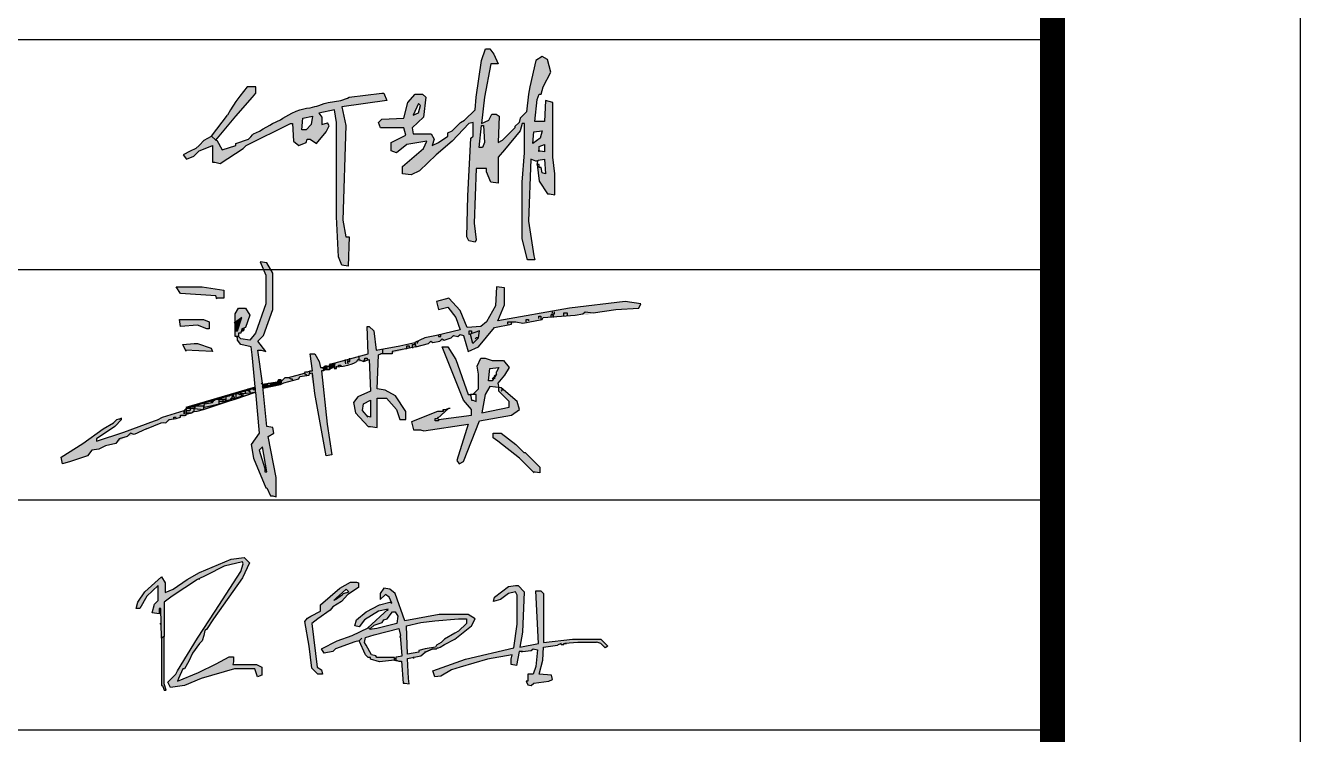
# Model space of a CAD drawing. Header units: millimetres. Extents: x 684779 to 686470, y 2544898 to 2545979.
# Drawn here: x 685770.2 to 685821.6, y 2545570.8 to 2545599.4 of the extents above; entities that cross this region are included whole.
import ezdxf

# ---------------------------------------------------------------- set-up
doc = ezdxf.new("R2010")
doc.units = ezdxf.units.MM
for name, color, linetype in [('14', 14, 'Continuous'), ('PUB_TITLE', 4, 'Continuous'), ('RAS2DXF', 7, 'Continuous')]:
    doc.layers.add(name, color=color, linetype=linetype)

# ---------------------------------------------------------------- blocks, each defined once
blk = doc.blocks.new('43GGG')
at = {"linetype": 'Continuous'}
for points in [[(-112300, 250039.5), (-112271, 250058.5), (-112261, 250063.5), (-112241, 250073.5), (-112220, 250078.5), (-112219, 250076.5), (-112222, 250067.5), (-112251, 250022.5), (-112271, 249991.5), (-112294, 249954.5), (-112296, 249950.5), (-112305, 249941.5), (-112302, 249935.5), (-112286, 249937.5), (-112267, 249945.5), (-112229, 249956.5), (-112206, 249956.5), (-112203, 249947.5), (-112198, 249949.5), (-112198, 249958.5), (-112204, 249961.5), (-112231, 249961.5), (-112230, 249964.5), (-112230, 249970.5), (-112235, 249970.5), (-112250, 249962.5), (-112270, 249952.5), (-112294, 249942.5), (-112293, 249945.5), (-112288, 249956.5), (-112286, 249956.5), (-112281, 249965.5), (-112277, 249974.5), (-112269, 249985.5), (-112266, 249988.5), (-112264, 249994.5), (-112263, 250000.5), (-112261, 250001.5), (-112253, 250013.5), (-112220, 250060.5), (-112212, 250077.5), (-112218, 250083.5), (-112233, 250081.5), (-112269, 250066.5), (-112283, 250058.5), (-112299, 250047.5), (-112308, 250043.5), (-112308, 250054.5), (-112312, 250061.5), (-112331, 250044.5), (-112339, 250032.5), (-112341, 250025.5), (-112337, 250025.5), (-112329, 250039.5), (-112316, 250051.5), (-112316, 250034.5), (-112320, 250030.5), (-112323, 250020.5), (-112315, 250019.5), (-112315, 250025.5), (-112313, 250025.5), (-112312, 249991.5), (-112309, 249993.5), (-112309, 250032.5)], [(-111966, 249967.5), (-112003, 249954.5), (-112001, 249947.5), (-111994, 249948.5), (-111982, 249955.5), (-111972, 249958.5), (-111941, 249967.5), (-111913, 249972.5), (-111914, 249967.5), (-111914, 249961.5), (-111908, 249960.5), (-111905, 249976.5), (-111901, 249976.5), (-111891, 249977.5), (-111889, 249979.5), (-111884, 249978.5), (-111886, 249959.5), (-111889, 249950.5), (-111895, 249950.5), (-111895, 249942.5), (-111897, 249942.5), (-111895, 249938.5), (-111891, 249937.5), (-111888, 249940.5), (-111871, 249942.5), (-111867, 249944.5), (-111868, 249949.5), (-111882, 249950.5), (-111878, 249966.5), (-111877, 249981.5), (-111861, 249983.5), (-111857, 249985.5), (-111857, 249984.5), (-111854, 249984.5), (-111854, 249985.5), (-111853, 249985.5), (-111838, 249986.5), (-111817, 249986.5), (-111816.3, 249987.2), (-111812, 249985.5), (-111807, 249980.5), (-111804, 249982.5), (-111812, 249990.5), (-111844, 249990.5), (-111877, 249986.5), (-111877, 250042.5), (-111880, 250045.5), (-111886, 250045.5), (-111883, 249985.5), (-111904, 249981.5), (-111901, 249998.5), (-111899, 250044.5), (-111906, 250051.5), (-111909, 250051.5), (-111917, 250050.5), (-111933, 250038.5), (-111934, 250033.5), (-111926, 250035.5), (-111917, 250042.5), (-111909, 250044.5), (-111907, 250040.5), (-111907, 250007.5), (-111911, 249980.5)], [(-112309, 249993.5), (-112312, 249991.5), (-112312, 249962.5), (-112312, 249937.5), (-112311, 249937.5), (-112309, 249932.5), (-112307, 249932.5), (-112309, 249939.5)]]:
    blk.add_hatch(color=4, dxfattribs=at).paths.add_polyline_path(points)
h = blk.add_hatch(color=4, dxfattribs=at)
h.paths.add_polyline_path([(-112134, 250013.5), (-112120, 250023.5), (-112117, 250027.5), (-112107, 250033.5), (-112100, 250041.5), (-112088, 250049.5), (-112088, 250054.5), (-112090, 250055.5), (-112097, 250055.5), (-112109, 250048.5), (-112131, 250029.5), (-112131, 250022.5), (-112142, 250016.5), (-112146, 250014.5), (-112149, 250010.5), (-112144, 249982.5), (-112141, 249957.5), (-112134, 249950.5), (-112129, 249950.5), (-112130, 249955.5), (-112135, 249958.5), (-112141, 250008.5)])
h.paths.add_polyline_path([(-112116, 250034.5), (-112113, 250037.5), (-112106, 250043.5), (-112102, 250047.5), (-112099, 250044.5), (-112105, 250042.5), (-112106, 250041.5), (-112114, 250035.5)], flags=16)
h = blk.add_hatch(color=4, dxfattribs=at)
h.paths.add_polyline_path([(-112092, 249987.5), (-112087, 249988.5), (-112080, 249972.5), (-112077, 249969.5), (-112074, 249969.5), (-112074, 249967.5), (-112064, 249964.5), (-112047, 249966.5), (-112047, 249969.5), (-112067, 249969.5), (-112068, 249971.5), (-112073, 249972.5), (-112079, 249983.5), (-112081, 249986.5), (-112080, 249992.5), (-112070, 249995.5), (-112042, 250002.5), (-112040, 249994.5), (-112038, 249971.5), (-112045, 249970.5), (-112045, 249966.5), (-112042, 249965.5), (-112039, 249965.5), (-112037, 249940.5), (-112035, 249940.5), (-112030, 249939.5), (-112031, 249945.5), (-112032, 249968.5), (-112017, 249971.5), (-112012, 249975.5), (-112003, 249979.5), (-111999, 249979.5), (-111998, 249980.5), (-111996.6, 249980.7), (-111995, 249981.5), (-111990, 249984.5), (-111978, 249990.5), (-111959, 250005.5), (-111955, 250013.5), (-111963, 250018.5), (-111996, 250018.5), (-112035, 250011.5), (-112046, 250042.5), (-112052, 250047.5), (-112059, 250048.5), (-112063, 250042.5), (-112063, 250035.5), (-112057, 250041.5), (-112053, 250038.5), (-112050, 250031.5), (-112052, 250032.5), (-112064, 250029.5), (-112079, 250021.5), (-112090, 250012.5), (-112092, 250005.5), (-112087, 250004.5), (-112081, 250012.5), (-112065, 250022.5), (-112054, 250024.5), (-112077.1, 250003.5), (-112073.7, 250003), (-112070, 250006.5), (-112061, 250009.5), (-112059, 250012.5), (-112055, 250013.5), (-112049, 250021.5), (-112046, 250021.5), (-112043, 250016.5), (-112044, 250008.5), (-112067, 250002.5), (-112075, 250001.5), (-112073.7, 250003), (-112077, 250003.5), (-112095, 249994.5), (-112112, 249988.5), (-112130, 249979.5), (-112127, 249974.5), (-112117, 249976.5), (-112114, 249979.5)])
h.paths.add_polyline_path([(-112033, 250005.5), (-112017, 250009.5), (-112001, 250011.5), (-111974, 250013.5), (-111965, 250013.5), (-111965, 250008.5), (-111974, 249999.5), (-111978, 249997.5), (-111990, 249990.5), (-111993.6, 249986.8), (-111999, 249983.5), (-112000, 249981.5), (-112012, 249979.5), (-112019, 249977.5), (-112019, 249975.5), (-112032, 249973.5)], flags=16)
for p, q in [((-112114, 250035.5), (-112106, 250041.5)), ((-112106, 250043.5), (-112113, 250037.5))]:
    blk.add_line(p, q, dxfattribs=at)
at = {"layer": 'RAS2DXF', "color": 0}
for points in [[(-112231, 249961.5, 0), (-112204, 249961.5, 0), (-112198, 249958.5, 0), (-112198, 249949.5, 0), (-112203, 249947.5, 0), (-112206, 249956.5, 0), (-112229, 249956.5, 0), (-112267, 249945.5, 0), (-112286, 249937.5, 0), (-112302, 249935.5, 0), (-112305, 249941.5, 0), (-112296, 249950.5, 0), (-112294, 249954.5, 0), (-112271, 249991.5, 0), (-112251, 250022.5, 0), (-112222, 250067.5, 0), (-112219, 250076.5, 0), (-112220, 250078.5, 0), (-112241, 250073.5, 0), (-112261, 250063.5, 0), (-112271, 250058.5, 0), (-112300, 250039.5, 0), (-112309, 250032.5, 0), (-112309, 249993.5, 0), (-112312, 249991.5, 0), (-112313, 250025.5, 0), (-112315, 250025.5, 0), (-112315, 250019.5, 0), (-112323, 250020.5, 0), (-112320, 250030.5, 0), (-112316, 250034.5, 0), (-112316, 250051.5, 0), (-112329, 250039.5, 0), (-112337, 250025.5, 0), (-112341, 250025.5, 0), (-112339, 250032.5, 0), (-112331, 250044.5, 0), (-112312, 250061.5, 0), (-112308, 250054.5, 0), (-112308, 250043.5, 0), (-112299, 250047.5, 0), (-112283, 250058.5, 0), (-112269, 250066.5, 0), (-112233, 250081.5, 0), (-112218, 250083.5, 0), (-112212, 250077.5, 0), (-112220, 250060.5, 0), (-112253, 250013.5, 0), (-112261, 250001.5, 0), (-112263, 250000.5, 0), (-112264, 249994.5, 0), (-112266, 249988.5, 0), (-112269, 249985.5, 0), (-112277, 249974.5, 0), (-112281, 249965.5, 0), (-112286, 249956.5, 0), (-112288, 249956.5, 0), (-112293, 249945.5, 0), (-112294, 249942.5, 0), (-112270, 249952.5, 0), (-112250, 249962.5, 0), (-112235, 249970.5, 0), (-112230, 249970.5, 0), (-112230, 249964.5, 0), (-112231, 249961.5, 0), (-112231, 249961.5, 0), (-112231, 249961.5, 0), (-112231, 249961.5, 0)], [(-112270, 250059.5, 0), (-112269, 250058.5, 0)], [(-112134, 249950.5, 0), (-112141, 249957.5, 0), (-112144, 249982.5, 0), (-112149, 250010.5, 0), (-112146, 250014.5, 0), (-112142, 250016.5, 0), (-112131, 250022.5, 0), (-112131, 250029.5, 0), (-112109, 250048.5, 0), (-112097, 250055.5, 0), (-112090, 250055.5, 0), (-112088, 250054.5, 0), (-112088, 250049.5, 0), (-112100, 250041.5, 0), (-112107, 250033.5, 0), (-112117, 250027.5, 0), (-112120, 250023.5, 0), (-112134, 250013.5, 0), (-112141, 250008.5, 0), (-112135, 249958.5, 0), (-112130, 249955.5, 0), (-112129, 249950.5, 0), (-112134, 249950.5, 0)], [(-111990, 249984.5, 0), (-111978, 249990.5, 0), (-111959, 250005.5, 0), (-111955, 250013.5, 0), (-111963, 250018.5, 0), (-111996, 250018.5, 0), (-112035, 250011.5, 0), (-112046, 250042.5, 0), (-112052, 250047.5, 0), (-112059, 250048.5, 0), (-112063, 250042.5, 0), (-112063, 250035.5, 0)], [(-111901, 249976.5, 0), (-111905, 249976.5, 0), (-111908, 249960.5, 0), (-111914, 249961.5, 0), (-111914, 249967.5, 0), (-111913, 249972.5, 0), (-111941, 249967.5, 0), (-111972, 249958.5, 0), (-111982, 249955.5, 0), (-111994, 249948.5, 0), (-112001, 249947.5, 0), (-112003, 249954.5, 0), (-111966, 249967.5, 0), (-111911, 249980.5, 0), (-111907, 250007.5, 0), (-111907, 250040.5, 0), (-111909, 250044.5, 0), (-111917, 250042.5, 0), (-111926, 250035.5, 0), (-111934, 250033.5, 0), (-111933, 250038.5, 0), (-111917, 250050.5, 0), (-111909, 250051.5, 0), (-111906, 250051.5, 0), (-111899, 250044.5, 0), (-111901, 249998.5, 0), (-111904, 249981.5, 0), (-111883, 249985.5, 0), (-111886, 250045.5, 0), (-111880, 250045.5, 0), (-111877, 250042.5, 0), (-111877, 249986.5, 0), (-111844, 249990.5, 0), (-111812, 249990.5, 0), (-111804, 249982.5, 0), (-111807, 249980.5, 0), (-111812, 249985.5, 0), (-111816.3, 249987.2, 0), (-111817, 249986.5, 0), (-111838, 249986.5, 0), (-111853, 249985.5, 0), (-111853, 249985.5, 0), (-111851, 249985.6, 0)], [(-112114, 250035.5, 0), (-112116, 250034.5, 0), (-112113, 250037.5, 0), (-112113, 250037.5, 0), (-112113, 250037.5, 0)], [(-112105, 250042.5, 0), (-112099, 250044.5, 0), (-112102, 250047.5, 0), (-112106, 250043.5, 0)], [(-112105, 250042.5, 0), (-112106, 250041.5, 0)], [(-112077.3, 250003.4, 0), (-112054, 250024.5, 0), (-112065, 250022.5, 0), (-112081, 250012.5, 0), (-112087, 250004.5, 0), (-112092, 250005.5, 0), (-112090, 250012.5, 0), (-112079, 250021.5, 0), (-112064, 250029.5, 0), (-112052, 250032.5, 0), (-112050, 250031.5, 0), (-112053, 250038.5, 0), (-112057, 250041.5, 0), (-112063, 250035.5, 0)], [(-112087, 249988.5, 0), (-112084, 249991.5, 0), (-112087, 249988.5, 0), (-112092, 249987.5, 0), (-112114, 249979.5, 0), (-112117, 249976.5, 0), (-112127, 249974.5, 0), (-112130, 249979.5, 0), (-112112, 249988.5, 0), (-112095, 249994.5, 0), (-112077, 250003.5, 0), (-112073.7, 250003, 0), (-112070, 250006.5, 0), (-112061, 250009.5, 0), (-112059, 250012.5, 0), (-112055, 250013.5, 0), (-112049, 250021.5, 0), (-112046, 250021.5, 0), (-112043, 250016.5, 0), (-112044, 250008.5, 0), (-112067, 250002.5, 0), (-112075, 250001.5, 0), (-112073.7, 250003, 0)], [(-112055, 250023.5, 0), (-112054, 250023.5, 0)], [(-112313, 250008.5, 0), (-112314, 250007.5, 0)], [(-112012, 249979.5, 0), (-112019, 249977.5, 0), (-112019, 249975.5, 0), (-112032, 249973.5, 0), (-112033, 250005.5, 0), (-112017, 250009.5, 0), (-112001, 250011.5, 0), (-111974, 250013.5, 0), (-111965, 250013.5, 0), (-111965, 250008.5, 0), (-111974, 249999.5, 0), (-111978, 249997.5, 0), (-111990, 249990.5, 0), (-111993.6, 249986.8, 0), (-111999, 249983.5, 0), (-112000, 249981.5, 0), (-112012, 249979.5, 0)], [(-112312, 249991.5, 0), (-112312, 249962.5, 0), (-112312, 249937.5, 0), (-112311, 249937.5, 0), (-112309, 249932.5, 0), (-112307, 249932.5, 0), (-112309, 249939.5, 0), (-112309, 249993.5, 0)], [(-112047, 249966.5, 0), (-112047, 249969.5, 0), (-112067, 249969.5, 0), (-112068, 249971.5, 0), (-112073, 249972.5, 0), (-112079, 249983.5, 0), (-112081, 249986.5, 0), (-112080, 249992.5, 0), (-112070, 249995.5, 0), (-112042, 250002.5, 0), (-112040, 249994.5, 0), (-112041, 249992.5, 0)], [(-112045, 249966.5, 0), (-112045, 249970.5, 0), (-112038, 249971.5, 0), (-112040, 249994.5, 0)], [(-112047, 249966.5, 0), (-112064, 249964.5, 0), (-112074, 249967.5, 0), (-112074, 249969.5, 0), (-112077, 249969.5, 0), (-112080, 249972.5, 0), (-112087, 249988.5, 0)], [(-112047, 249966.5, 0), (-112045, 249966.5, 0), (-112042, 249965.5, 0), (-112039, 249965.5, 0), (-112037, 249940.5, 0), (-112035, 249940.5, 0), (-112030, 249939.5, 0), (-112031, 249945.5, 0), (-112032, 249968.5, 0), (-112017, 249971.5, 0), (-112012, 249975.5, 0), (-112003, 249979.5, 0), (-112012, 249975.5, 0), (-112012, 249976.5, 0)], [(-112003, 249979.5, 0), (-111999, 249979.5, 0), (-111998, 249980.5, 0), (-111996.6, 249980.7, 0), (-111995, 249981.5, 0), (-111990, 249984.5, 0)], [(-111901, 249976.5, 0), (-111902, 249975.5, 0)], [(-111901, 249976.5, 0), (-111891, 249977.5, 0), (-111889, 249979.5, 0), (-111884, 249978.5, 0), (-111886, 249959.5, 0), (-111889, 249950.5, 0), (-111895, 249950.5, 0), (-111895, 249942.5, 0), (-111897, 249942.5, 0), (-111895, 249938.5, 0), (-111891, 249937.5, 0), (-111888, 249940.5, 0), (-111871, 249942.5, 0), (-111867, 249944.5, 0), (-111868, 249949.5, 0), (-111882, 249950.5, 0), (-111878, 249966.5, 0), (-111877, 249981.5, 0), (-111861, 249983.5, 0), (-111861, 249983.5, 0), (-111861, 249983.5, 0), (-111861, 249983.5, 0)], [(-111857, 249984.5, 0), (-111857, 249985.5, 0), (-111861, 249983.5, 0)], [(-111857, 249984.5, 0), (-111854, 249984.5, 0), (-111854, 249985.5, 0), (-111853, 249985.5, 0)], [(-112047, 249968.5, 0), (-112045, 249968.5, 0)], [(-112045, 249966.5, 0), (-112045, 249965.5, 0)], [(-112025, 249970.5, 0), (-112025, 249968.5, 0)]]:
    blk.add_polyline3d(points, dxfattribs=at)
blk = doc.blocks.new('A$C38097BB6')
at = {"linetype": 'Continuous'}
h = blk.add_hatch(color=4, dxfattribs=at)
h.dxf.hatch_style = 1
h.paths.add_polyline_path([(1560.9, 922.9), (1554, 963.9), (1629.3, 1032.3), (1643, 1162.3), (1622.4, 1182.8), (1574.6, 1182.8), (1526.7, 1128.1), (1499.3, 1025.5), (1355.7, 1018.6), (1335.2, 998.1), (1348.8, 963.9), (1499.3, 963.9), (1513, 916), (1417.2, 868.2), (1417.2, 813.4), (1451.4, 799.8), (1519.8, 854.5), (1649.8, 875), (1629.3, 827.1), (1492.5, 710.8), (1492.5, 663), (1547.2, 656.1), (1601.9, 683.5), (1711.4, 786.1), (1814, 875), (1923.4, 991.3), (1950.8, 998.1), (1950.8, 909.2), (1937.1, 895.5), (1916.6, 519.3), (1909.7, 252.6), (1923.4, 225.2), (1964.4, 218.4), (1971.3, 232), (1957.6, 341.5), (1971.3, 697.2), (2039.7, 697.2), (2039.7, 676.6), (2067, 608.2), (2114.9, 601.4), (2114.9, 772.4), (2156, 820.3), (2258.6, 943.4), (2272.2, 991.3), (2285.9, 991.3), (2285.9, 799.8), (2272.2, 608.2), (2272.2, 238.9), (2306.4, 102.1), (2354.3, 102.1), (2347.5, 129.4), (2313.3, 355.2), (2327, 758.7), (2361.2, 745), (2373.4, 746), (2374.8, 751.9), (2415.9, 758.7), (2422.7, 663), (2402.2, 669.8), (2395.4, 704), (2381.7, 704), (2381.7, 724.5), (2368, 724.5), (2381.7, 615.1), (2436.4, 533), (2450.1, 533), (2484.3, 526.2), (2484.3, 663), (2470.6, 772.4), (2470.6, 1128.1), (2422.7, 1141.8), (2415.9, 1005), (2354.3, 1005), (2368, 1148.6), (2381.7, 1182.8), (2395.4, 1182.8), (2409, 1230.7), (2456.9, 1326.4), (2436.4, 1408.5), (2402.2, 1429), (2361.2, 1401.7), (2320.1, 1230.7), (2313.3, 1182.8), (2299.6, 1066.5), (2258.6, 1025.5), (2251.7, 998.1), (2224.4, 970.8), (2224.4, 963.9), (2142.3, 881.8), (2114.9, 868.2), (2121.8, 1039.2), (2101.2, 1052.8), (2073.9, 1052.8), (2053.4, 1011.8), (2005.5, 991.3), (2026, 1162.3), (2067, 1381.2), (2114.9, 1381.2), (2087.6, 1442.7), (2060.2, 1476.9), (2032.8, 1476.9), (2005.5, 1401.7), (1971.3, 1162.3), (1964.4, 1080.2), (1896, 1011.8), (1868.7, 998.1), (1814, 943.4), (1786.6, 929.7), (1786.6, 909.2), (1725, 868.2), (1684, 847.6), (1697.7, 888.7), (1677.2, 922.9)])
h.paths.add_polyline_path([(1560.9, 1046), (1595.1, 1121.2), (1608.3, 1108), (1595.1, 1059.7)], flags=16)
h.paths.add_polyline_path([(2005.5, 977.6), (2019.2, 977.6), (2026, 868.2), (2012.3, 834), (1991.8, 834)], flags=16)
h.paths.add_polyline_path([(2340.6, 861.3), (2347.5, 936.6), (2402.2, 943.4), (2388.5, 895.5)], flags=16)
h.paths.add_polyline_path([(2381.7, 812.3), (2381.7, 840.8), (2415.9, 854.5), (2415.9, 806.6)], flags=16)
h = blk.add_hatch(color=4, dxfattribs=at)
h.dxf.hatch_style = 1
h.paths.add_polyline_path([(254.4, 847.6), (254.4, 799.8), (254.4, 738.2), (268.1, 738.2), (302.3, 731.4), (452.8, 827.1), (473.3, 847.6), (760.6, 991.3), (774.3, 991.3), (781.1, 875), (815.3, 847.6), (863.2, 868.2), (870, 888.7), (890.6, 888.7), (931.6, 861.3), (993.2, 936.6), (1014.4, 976), (1001.8, 995.2), (965.8, 984.4), (965.8, 1032.3), (945.9, 1057.8), (1047.9, 1080.2), (1061.6, 998.1), (1061.6, 697.2), (1061.6, 382.5), (1075.2, 122.6), (1095.8, 67.9), (1136.8, 61), (1143.6, 252.6), (1123.1, 252.6), (1102.6, 362), (1123.1, 977.6), (1095.8, 1100.7), (1389.9, 1141.8), (1369.4, 1189.6), (1355.7, 1189.6), (1143.6, 1162.3), (1133.4, 1155.4), (1088.9, 1141.8), (1006.8, 1128.1), (981.2, 1120.7), (945.3, 1107.6), (932.8, 1104.4), (921, 1100.9), (890.6, 1093.9), (865.6, 1090.4), (822.2, 1080.2), (798.1, 1071.5), (769.7, 1059.2), (712.7, 1025.5), (696, 1014.3), (644.3, 991.3), (627.4, 980.1), (582.8, 957.1), (559.6, 941.4), (521.2, 922.9), (513.1, 917), (502.3, 903.5), (487, 888.7), (404.9, 861.3), (404.9, 847.6), (316, 820.3), (281.8, 881.8), (275, 881.8), (247.6, 909.2), (199.7, 881.8), (165.5, 847.6), (145, 827.1), (107.7, 810.1), (63.1, 787.5), (83.4, 758.7), (131.2, 778.8), (165.5, 813.4), (227.5, 836.7)])
h.paths.add_polyline_path([(835.8, 950.2), (842.7, 1025.5), (904.2, 1039.2), (897.4, 984.4), (863.2, 950.2)], flags=16)
h = blk.add_hatch(color=4, dxfattribs=at)
h.dxf.hatch_style = 1
h.paths.add_polyline_path([(247.6, 909.2), (275, 881.8), (404.9, 1039.2), (514.4, 1162.3), (534.9, 1189.6), (534.9, 1230.7), (480.2, 1230.7), (431.4, 1169.8), (404.9, 1134.9), (371.1, 1081.3), (350.2, 1046)])
for p, q in [((247.6, 909.2), (350.2, 1046)), ((1014.4, 976), (1001.8, 995.2))]:
    blk.add_line(p, q, dxfattribs=at)
at = {"layer": 'RAS2DXF', "color": 0}
for points in [[(2361.2, 745, 0), (2327, 758.7, 0), (2313.3, 355.2, 0), (2347.5, 129.4, 0), (2354.3, 102.1, 0), (2306.4, 102.1, 0), (2272.2, 238.9, 0), (2272.2, 608.2, 0), (2285.9, 799.8, 0), (2285.9, 991.3, 0), (2272.2, 991.3, 0), (2258.6, 943.4, 0), (2156, 820.3, 0), (2114.9, 772.4, 0), (2114.9, 601.4, 0), (2067, 608.2, 0), (2039.7, 676.6, 0), (2039.7, 697.2, 0), (1971.3, 697.2, 0), (1957.6, 341.5, 0), (1971.3, 232, 0), (1964.4, 218.4, 0), (1923.4, 225.2, 0), (1909.7, 252.6, 0), (1916.6, 519.3, 0), (1937.1, 895.5, 0), (1950.8, 909.2, 0), (1950.8, 998.1, 0), (1923.4, 991.3, 0), (1814, 875, 0), (1711.4, 786.1, 0), (1601.9, 683.5, 0), (1547.2, 656.1, 0), (1492.5, 663, 0), (1492.5, 710.8, 0), (1629.3, 827.1, 0), (1649.8, 875, 0), (1519.8, 854.5, 0), (1451.4, 799.8, 0), (1417.2, 813.4, 0), (1417.2, 868.2, 0), (1513, 916, 0), (1499.3, 963.9, 0), (1348.8, 963.9, 0), (1335.2, 998.1, 0), (1355.7, 1018.6, 0), (1499.3, 1025.5, 0), (1526.7, 1128.1, 0), (1574.6, 1182.8, 0), (1622.4, 1182.8, 0), (1643, 1162.3, 0), (1629.3, 1032.3, 0), (1554, 963.9, 0), (1560.9, 922.9, 0), (1677.2, 922.9, 0), (1697.7, 888.7, 0), (1684, 847.6, 0), (1725, 868.2, 0), (1786.6, 909.2, 0), (1786.6, 929.7, 0), (1814, 943.4, 0), (1868.7, 998.1, 0), (1896, 1011.8, 0), (1964.4, 1080.2, 0), (1971.3, 1162.3, 0), (2005.5, 1401.7, 0), (2032.8, 1476.9, 0), (2060.2, 1476.9, 0), (2087.6, 1442.7, 0), (2114.9, 1381.2, 0), (2067, 1381.2, 0), (2026, 1162.3, 0), (2005.5, 991.3, 0), (2053.4, 1011.8, 0), (2073.9, 1052.8, 0), (2101.2, 1052.8, 0), (2121.8, 1039.2, 0), (2114.9, 868.2, 0), (2142.3, 881.8, 0), (2224.4, 963.9, 0)], [(2368, 724.5, 0), (2374.8, 751.9, 0), (2415.9, 758.7, 0), (2422.7, 663, 0), (2402.2, 669.8, 0), (2395.4, 704, 0), (2381.7, 704, 0), (2381.7, 724.5, 0), (2368, 724.5, 0), (2381.7, 615.1, 0), (2436.4, 533, 0), (2450.1, 533, 0), (2484.3, 526.2, 0), (2484.3, 663, 0), (2470.6, 772.4, 0), (2470.6, 1128.1, 0), (2422.7, 1141.8, 0), (2415.9, 1005, 0), (2354.3, 1005, 0), (2368, 1148.6, 0), (2381.7, 1182.8, 0), (2395.4, 1182.8, 0), (2409, 1230.7, 0), (2456.9, 1326.4, 0), (2436.4, 1408.5, 0), (2402.2, 1429, 0), (2361.2, 1401.7, 0), (2320.1, 1230.7, 0), (2313.3, 1182.8, 0), (2299.6, 1066.5, 0), (2258.6, 1025.5, 0), (2251.7, 998.1, 0), (2224.4, 970.8, 0), (2224.4, 963.9, 0), (2224.4, 963.9, 0), (2224.4, 963.9, 0)], [(145, 827.1, 0), (165.5, 847.6, 0), (199.7, 881.8, 0), (247.6, 909.2, 0), (275, 881.8, 0), (281.8, 881.8, 0), (316, 820.3, 0), (404.9, 847.6, 0), (404.9, 861.3, 0), (487, 888.7, 0), (502.3, 903.5, 0), (513.1, 917, 0), (521.2, 922.9, 0), (559.6, 941.4, 0), (582.8, 957.1, 0), (627.4, 980.1, 0), (644.3, 991.3, 0), (696, 1014.3, 0), (712.7, 1025.5, 0), (769.7, 1059.2, 0), (798.1, 1071.5, 0), (822.2, 1080.2, 0), (865.6, 1090.4, 0), (890.6, 1093.9, 0), (921, 1100.9, 0), (932.8, 1104.4, 0), (945.3, 1107.6, 0), (981.2, 1120.7, 0), (1006.8, 1128.1, 0), (1088.9, 1141.8, 0), (1133.4, 1155.4, 0), (1143.6, 1162.3, 0), (1355.7, 1189.6, 0), (1369.4, 1189.6, 0), (1389.9, 1141.8, 0), (1095.8, 1100.7, 0), (1123.1, 977.6, 0), (1102.6, 362, 0), (1123.1, 252.6, 0), (1143.6, 252.6, 0), (1136.8, 61, 0), (1095.8, 67.9, 0), (1075.2, 122.6, 0), (1061.6, 382.5, 0), (1061.6, 697.2, 0), (1061.6, 998.1, 0), (1047.9, 1080.2, 0), (945.9, 1057.8, 0), (965.8, 1032.3, 0), (965.8, 984.4, 0), (1001.8, 995.2, 0)], [(275, 881.8, 0), (404.9, 1039.2, 0), (514.4, 1162.3, 0), (534.9, 1189.6, 0), (534.9, 1230.7, 0), (480.2, 1230.7, 0), (431.4, 1169.8, 0), (404.9, 1134.9, 0), (371.1, 1081.3, 0), (350.2, 1046, 0), (350.2, 1046, 0), (350.2, 1046, 0)], [(1608.3, 1108, 0), (1595.1, 1121.2, 0), (1560.9, 1046, 0), (1595.1, 1059.7, 0), (1608.3, 1108, 0), (1608.3, 1108, 0)], [(835.8, 950.2, 0), (842.7, 1025.5, 0), (904.2, 1039.2, 0), (897.4, 984.4, 0), (863.2, 950.2, 0), (835.8, 950.2, 0)], [(145, 827.1, 0), (107.7, 810.1, 0), (63.1, 787.5, 0), (83.4, 758.7, 0), (131.2, 778.8, 0), (165.5, 813.4, 0), (227.5, 836.7, 0), (254.4, 847.6, 0), (254.4, 799.8, 0), (254.4, 738.2, 0), (268.1, 738.2, 0), (302.3, 731.4, 0), (452.8, 827.1, 0), (473.3, 847.6, 0), (760.6, 991.3, 0), (774.3, 991.3, 0), (781.1, 875, 0), (815.3, 847.6, 0), (863.2, 868.2, 0), (870, 888.7, 0), (890.6, 888.7, 0), (931.6, 861.3, 0), (993.2, 936.6, 0), (1014.4, 976, 0)], [(1991.8, 834, 0), (2005.5, 977.6, 0), (2019.2, 977.6, 0), (2026, 868.2, 0), (2012.3, 834, 0), (1991.8, 834, 0)], [(2340.6, 861.3, 0), (2347.5, 936.6, 0), (2402.2, 943.4, 0), (2388.5, 895.5, 0), (2340.6, 861.3, 0)], [(2381.7, 806.6, 0), (2381.7, 840.8, 0), (2415.9, 854.5, 0), (2415.9, 806.6, 0), (2374.8, 813.4, 0)], [(2373.4, 746, 0), (2361.2, 745, 0)]]:
    blk.add_polyline3d(points, dxfattribs=at)
blk = doc.blocks.new('梁海英_t3')
at = {"linetype": 'Continuous'}
h = blk.add_hatch(color=4, dxfattribs=at)
h.paths.add_polyline_path([(360, 1562), (355, 1571), (349, 1572), (354, 1560), (354, 1535), (345, 1509), (340, 1503), (332, 1504), (330, 1506), (328, 1506), (329, 1505), (329, 1503), (332, 1499), (341, 1497), (342, 1490), (345, 1459), (343, 1460), (341.4, 1460), (340, 1459.6), (340, 1458), (339, 1458), (338, 1459), (336, 1458.4), (336, 1456.2), (345, 1457), (348, 1421), (341, 1411), (343, 1399), (354, 1373), (355, 1373), (358, 1366), (360, 1366), (363, 1365), (363, 1382), (356, 1418), (361, 1421), (360, 1426), (355, 1427), (351, 1465), (347, 1494), (350, 1494), (354, 1493), (347, 1502), (352, 1507), (360, 1530)])
h.paths.add_polyline_path([(351, 1409), (355, 1387), (353, 1387), (353, 1390), (348, 1406)], flags=16)
for points in [[(298, 1550), (275, 1550), (279, 1544), (310, 1542), (310.7, 1540), (317, 1540), (317, 1547)], [(278, 1521), (279, 1515), (294, 1516), (302, 1513), (304, 1513), (304, 1519), (299, 1521)], [(333, 1523), (327, 1518.7), (327, 1511), (329, 1511)], [(335, 1512), (335, 1513), (335, 1513.7), (333, 1513), (332.3, 1510.3), (333, 1511), (334, 1511)], [(307, 1493), (306, 1496), (294, 1500), (291, 1500), (281, 1499), (283.5, 1494)], [(415, 1483), (411, 1482), (410, 1481), (410, 1477), (414, 1479.3), (414.5, 1480.7)], [(393, 1476), (391, 1475), (389, 1475), (388, 1474), (374, 1470), (376, 1469), (377, 1469), (377, 1468.2), (383, 1469), (384, 1471), (392, 1472)], [(408, 1477), (408, 1480), (406, 1480), (404, 1479), (404.5, 1477.5), (405, 1477)], [(343, 1460.5), (341.4, 1460), (343, 1460)], [(345, 1459), (344.8, 1461), (343, 1460.5), (343, 1460)], [(344.8, 1461), (343, 1461), (343, 1460.5)], [(355.9, 1464.7), (351.1, 1464), (354, 1464), (355, 1463), (355.5, 1463)], [(354, 1464), (351.1, 1464), (351.4, 1461.6), (352, 1461), (355.2, 1461.6), (355.5, 1463), (355, 1463)], [(351.4, 1461.6), (351.4, 1460.8), (367, 1464), (352, 1461)], [(367, 1464), (368, 1467), (367, 1468), (365, 1468), (364, 1466), (358, 1465), (358, 1463), (355.5, 1463), (355.2, 1461.6)], [(292, 1445), (299, 1445), (299.8, 1445.8), (300, 1447), (307, 1448), (308.3, 1450), (308, 1450), (307.7, 1450), (284, 1443), (288, 1443), (291.2, 1442.7)], [(201, 1406), (207, 1407), (213, 1410), (222, 1412), (226.7, 1415.2), (232, 1418), (235.5, 1418.8), (238, 1420), (249, 1425), (262, 1430), (264, 1430.4), (266, 1430), (269.8, 1432.2), (275, 1434), (279, 1435), (282.6, 1434.9), (284, 1437), (284, 1442), (283, 1442), (282, 1441), (263, 1435), (258.7, 1432.7), (256, 1432), (229, 1422), (205, 1414), (205, 1416), (221, 1427), (227, 1433), (227, 1434.3), (223, 1433), (220, 1430), (211, 1425), (193, 1412), (174, 1400), (175, 1394), (182, 1396), (197, 1401)], [(561, 1421), (554, 1421), (554, 1417), (558, 1414), (577, 1399), (589, 1387), (595, 1386), (595, 1391), (582, 1404), (581, 1404), (574, 1411)]]:
    blk.add_hatch(color=4, dxfattribs=at).paths.add_polyline_path(points)
h = blk.add_hatch(color=4, dxfattribs=at)
h.paths.add_polyline_path([(392, 1472), (384, 1471), (383, 1469), (369.7, 1465.4), (368, 1466), (367.7, 1466), (367, 1464), (355.2, 1461.6), (356, 1465), (358, 1465), (358, 1463), (355.5, 1463), (355.2, 1461.6), (367, 1464), (369.7, 1465.4), (371, 1470), (374, 1470), (388, 1474), (390.2, 1471.8), (392, 1472), (393, 1476), (395, 1476), (393, 1491), (397, 1491), (401, 1484), (402, 1479), (404, 1479), (404.5, 1477.5), (405, 1477), (408, 1477), (408, 1480), (410, 1480), (410, 1479), (414, 1479.3), (414, 1480), (415, 1483), (444, 1491), (443, 1515), (445, 1515), (449, 1511), (451, 1494), (472, 1498), (485, 1501), (494, 1505), (504, 1507), (525, 1512), (521, 1523), (514, 1532), (506, 1530), (504, 1537), (515, 1540), (525, 1529), (531, 1514), (543, 1515), (548, 1519), (556, 1533), (557, 1550), (564, 1549), (564, 1534), (558, 1520), (621, 1531), (670, 1537), (684, 1535), (682, 1531), (662, 1530), (642, 1527), (636.5, 1524.9), (633, 1526), (626, 1525), (598, 1523), (597, 1521), (580, 1518), (574, 1519), (571.9, 1517.7), (570, 1517), (555, 1514), (541, 1497), (532, 1493), (528, 1507), (525, 1508), (523, 1506), (519.4, 1505.9), (517, 1505), (511, 1503), (509.4, 1501.6), (507, 1502), (501, 1501), (499, 1500.4), (497, 1500), (486, 1497), (468.5, 1492.5), (465, 1491), (455, 1491), (453, 1490), (452, 1460), (459, 1459), (468, 1454), (477, 1440), (477, 1433), (472, 1433), (469, 1442), (460, 1452), (452, 1452), (452, 1426), (446, 1427), (444, 1427), (433, 1439), (431, 1448), (435, 1453), (446, 1458), (445, 1486), (440, 1484), (436.1, 1484.1), (435.1, 1484.1), (434, 1484), (431.2, 1482.6), (430, 1482), (426.2, 1480.9), (422, 1480), (416, 1479.5), (416, 1478), (414, 1478), (414, 1479.3), (410, 1479), (410, 1477), (405.9, 1476.2), (405, 1476), (403, 1476), (408, 1429), (412, 1402), (407, 1401), (397, 1456), (393.4, 1472.7), (391.2, 1473.8)])
h.paths.add_polyline_path([(440, 1447), (446, 1450), (446, 1435), (443.2, 1435.9), (439, 1441)], flags=16)
h = blk.add_hatch(color=4, dxfattribs=at)
h.dxf.hatch_style = 1
h.paths.add_polyline_path([(333, 1523), (329, 1511), (327, 1511), (327, 1506), (330, 1506), (330, 1509), (332, 1509), (333, 1513), (336, 1514), (340, 1525), (336, 1531), (330, 1531), (327, 1526), (327, 1518.7)])
h = blk.add_hatch(color=4, dxfattribs=at)
h.paths.add_polyline_path([(459, 1459), (452, 1460), (453, 1490), (455, 1491), (457, 1491), (457, 1494), (457, 1495.1), (451, 1494), (449, 1511), (445, 1515), (443, 1515), (444, 1491), (436, 1488.8), (436, 1488), (436, 1486), (440, 1484), (445, 1486), (446, 1458), (435, 1453), (431, 1448), (433, 1439), (444, 1427), (446, 1427), (452, 1426), (452, 1452), (460, 1452), (469, 1442), (472, 1433), (477, 1433), (477, 1440), (468, 1454)])
h.paths.add_polyline_path([(446, 1450), (446, 1435), (443.2, 1435.9), (439, 1441), (440, 1447)], flags=16)
h = blk.add_hatch(color=4, dxfattribs=at)
h.paths.add_polyline_path([(532, 1429), (522, 1397), (524, 1394), (528, 1396), (542, 1432), (570, 1437), (577, 1442), (575, 1449), (561, 1461), (558.9, 1461.2), (559, 1461), (559, 1458), (568, 1449), (568, 1444), (544, 1439), (547, 1455), (551, 1462), (558.9, 1461.2), (558, 1465), (564, 1472), (568, 1479), (563, 1485), (553, 1485), (547, 1487), (543, 1487), (540, 1480), (541, 1473), (541, 1460), (536, 1455), (539, 1455), (539, 1449), (536, 1450), (535, 1450), (534, 1455), (532, 1455), (521, 1486), (514, 1497), (509, 1497), (528, 1450), (535, 1442), (535, 1437), (506, 1433), (506, 1432), (503, 1432), (503, 1434), (505, 1434), (515, 1443), (512, 1442), (510, 1442), (510, 1440), (505, 1440), (482, 1431), (484, 1424), (490, 1424), (493, 1423)])
h.paths.add_polyline_path([(550, 1467), (551, 1478), (559, 1479), (557, 1475), (557, 1473), (555.8, 1471.2), (556, 1471), (555, 1470), (553, 1467)], flags=16)
h = blk.add_hatch(color=4, dxfattribs=at)
h.dxf.hatch_style = 1
h.paths.add_polyline_path([(368, 1467), (367.7, 1466), (367, 1464), (369.7, 1465.4), (383, 1469), (384, 1471), (392, 1472), (393, 1476), (391, 1475), (389, 1475), (388, 1474), (374, 1470), (371, 1470)])
h = blk.add_hatch(color=4, dxfattribs=at)
h.paths.add_polyline_path([(283.7, 1443.6), (284, 1437), (289, 1439), (291, 1440), (293.7, 1440.5), (299, 1442), (345, 1457), (344.8, 1461.6)])
edge = h.paths.add_edge_path(flags=16)
edge.add_line((313, 1447), (327, 1451))
edge.add_line((327, 1451), (345, 1457))
for p, q in [((329, 1503), (329, 1505)), ((335, 1513), (335, 1513.7)), ((411, 1482), (415, 1483)), ((415, 1483), (414, 1480)), ((391, 1475), (393, 1476)), ((404, 1479), (406, 1480)), ((410, 1479), (410, 1480)), ((414.1, 1479.3), (410, 1477)), ((414, 1480), (414.1, 1479.3)), ((557, 1473), (557, 1475)), ((344.7, 1461.6), (283.7, 1443.6)), ((284, 1443), (344.8, 1461)), ((345, 1457), (345, 1461)), ((364, 1466), (351.1, 1464)), ((351.1, 1464), (351.4, 1460.8)), ((351.4, 1460.8), (367, 1464)), ((365, 1468), (364, 1466)), ((367, 1468), (365, 1468)), ((368, 1467), (367, 1468)), ((367, 1464), (367.7, 1466)), ((367.7, 1466), (368, 1467)), ((299, 1442), (345, 1457)), ((299, 1442), (313, 1447)), ((313, 1447), (327, 1451)), ((327, 1451), (345, 1457)), ((284, 1442), (284, 1443)), ((284, 1443), (284, 1437.9)), ((284, 1437.9), (289, 1439)), ((284, 1437.9), (289, 1439)), ((289, 1439), (291, 1440)), ((289, 1439), (291, 1440)), ((291, 1442), (291.2, 1442.7)), ((291, 1440), (291, 1442)), ((291, 1440), (293.7, 1440.5)), ((291.2, 1442.7), (299, 1442)), ((293.7, 1440.5), (299, 1442)), ((512, 1442), (515, 1443))]:
    blk.add_line(p, q, dxfattribs=at)
at = {"layer": 'RAS2DXF', "color": 0}
for points in [[(326, 1452, 0), (334, 1454, 0), (334, 1456, 0), (345, 1457, 0), (348, 1421, 0), (341, 1411, 0), (343, 1399, 0), (354, 1373, 0), (355, 1373, 0), (358, 1366, 0), (360, 1366, 0), (363, 1365, 0), (363, 1382, 0), (356, 1418, 0), (361, 1421, 0), (360, 1426, 0), (355, 1427, 0), (351, 1465, 0), (347, 1494, 0), (350, 1494, 0), (354, 1493, 0), (347, 1502, 0), (352, 1507, 0), (360, 1530, 0), (360, 1562, 0), (355, 1571, 0), (349, 1572, 0), (354, 1560, 0), (354, 1535, 0), (345, 1509, 0), (340, 1503, 0), (332, 1504, 0), (330, 1506, 0), (327, 1506, 0), (327, 1526, 0), (330, 1531, 0), (336, 1531, 0), (340, 1525, 0), (336, 1514, 0), (333, 1513, 0), (332, 1509, 0), (330, 1509, 0), (330, 1506, 0)], [(311, 1539, 0), (310, 1542, 0), (279, 1544, 0), (275, 1550, 0), (298, 1550, 0), (317, 1547, 0), (317, 1540, 0), (310, 1540, 0)], [(486, 1497, 0), (497, 1500, 0), (499, 1502, 0), (501, 1501, 0), (507, 1502, 0), (509, 1504, 0), (511, 1503, 0), (517, 1505, 0), (519, 1507, 0), (523, 1506, 0), (525, 1508, 0), (528, 1507, 0), (532, 1493, 0), (541, 1497, 0), (555, 1514, 0), (570, 1517, 0), (570, 1519, 0), (574, 1519, 0), (580, 1518, 0), (597, 1521, 0), (598, 1523, 0), (626, 1525, 0), (633, 1526, 0), (635, 1528, 0), (642, 1527, 0), (662, 1530, 0), (682, 1531, 0), (684, 1535, 0), (670, 1537, 0), (621, 1531, 0), (558, 1520, 0), (564, 1534, 0), (564, 1549, 0), (557, 1550, 0), (556, 1533, 0), (548, 1519, 0), (543, 1515, 0), (531, 1514, 0), (525, 1529, 0), (515, 1540, 0), (504, 1537, 0), (506, 1530, 0), (514, 1532, 0), (521, 1523, 0), (525, 1512, 0), (504, 1507, 0), (494, 1505, 0), (485, 1501, 0)], [(605, 1523, 0), (605, 1525, 0), (606, 1526, 0), (608, 1526, 0), (608, 1528, 0)], [(606, 1528, 0), (606, 1527, 0)], [(616, 1524, 0), (616, 1527, 0), (619, 1527, 0), (619, 1525, 0)], [(302, 1513, 0), (294, 1516, 0), (279, 1515, 0), (278, 1521, 0), (299, 1521, 0), (304, 1519, 0), (304, 1513, 0), (302, 1513, 0)], [(327, 1511, 0), (329, 1511, 0), (333, 1523, 0), (326, 1518, 0)], [(414, 1480, 0), (415, 1483, 0), (444, 1491, 0), (443, 1515, 0), (445, 1515, 0), (449, 1511, 0), (451, 1494, 0), (472, 1498, 0), (485, 1501, 0), (486, 1497, 0), (465, 1493, 0), (465, 1491, 0), (455, 1491, 0), (455, 1491, 0)], [(567, 1517, 0), (567, 1519, 0), (570, 1519, 0)], [(583, 1519, 0), (583, 1521, 0), (585, 1521, 0), (585, 1520, 0)], [(594, 1522, 0), (594, 1524, 0), (596, 1524, 0), (596, 1522, 0)], [(596, 1522, 0), (596, 1521, 0)], [(607, 1523, 0), (607, 1525, 0), (606, 1525, 0)], [(329, 1505, 0), (328, 1506, 0)], [(330, 1506, 0), (331, 1505, 0)], [(333, 1511, 0), (332, 1510, 0)], [(333, 1511, 0), (334, 1511, 0), (335, 1512, 0), (335, 1513, 0)], [(506, 1507, 0), (506, 1506, 0), (508, 1506, 0), (508, 1508, 0)], [(541, 1505, 0), (542, 1511, 0), (533, 1508, 0), (533, 1511, 0), (535, 1511, 0), (535, 1509, 0)], [(541, 1505, 0), (536, 1500, 0), (534, 1508, 0)], [(541, 1505, 0), (539, 1505, 0), (538, 1504, 0)], [(284, 1493, 0), (281, 1499, 0), (291, 1500, 0), (294, 1500, 0), (306, 1496, 0), (307, 1493, 0), (283, 1494, 0)], [(340, 1458, 0), (340, 1460, 0), (343, 1460, 0), (345, 1459, 0), (342, 1490, 0), (341, 1497, 0), (332, 1499, 0), (329, 1503, 0)], [(457, 1494, 0), (457, 1495, 0)], [(457, 1491, 0), (457, 1494, 0)], [(478, 1496, 0), (477, 1495, 0)], [(478, 1496, 0), (478, 1498, 0), (480, 1498, 0), (480, 1496, 0)], [(483, 1497, 0), (483, 1499, 0), (485, 1499, 0), (485, 1501, 0)], [(483, 1497, 0), (483, 1496, 0)], [(487, 1502, 0), (488, 1502, 0), (487, 1501, 0), (487, 1500, 0)], [(506, 1433, 0), (535, 1437, 0), (535, 1442, 0), (528, 1450, 0), (509, 1497, 0), (514, 1497, 0), (521, 1486, 0), (532, 1455, 0), (534, 1455, 0), (535, 1450, 0), (536, 1450, 0), (539, 1449, 0), (539, 1455, 0), (534, 1455, 0)], [(352, 1461, 0), (367, 1464, 0), (369.7, 1465.4, 0), (383, 1469, 0), (384, 1471, 0), (392, 1472, 0), (393, 1476, 0), (395, 1476, 0), (393, 1491, 0), (397, 1491, 0), (401, 1484, 0), (402, 1479, 0), (404, 1479, 0), (405, 1476, 0), (403, 1476, 0), (408, 1429, 0), (412, 1402, 0), (407, 1401, 0), (397, 1456, 0), (395, 1474, 0), (392.3, 1473.3, 0)], [(405, 1477, 0), (410, 1477, 0), (410, 1481, 0), (411, 1482, 0)], [(410, 1479, 0), (422, 1480, 0), (426.2, 1480.9, 0), (430, 1482, 0), (432, 1483.1, 0), (434, 1484, 0), (434, 1484, 0)], [(418, 1480, 0), (418, 1481, 0), (420, 1481, 0), (420, 1480, 0)], [(424, 1485, 0), (424, 1486, 0)], [(424, 1483, 0), (424, 1485, 0)], [(424, 1483, 0), (424, 1482, 0)], [(426, 1483, 0), (426, 1485, 0), (427, 1484, 0), (428, 1484, 0), (428, 1486, 0)], [(426, 1483, 0), (426, 1482, 0)], [(428, 1486, 0), (428, 1487, 0)], [(434, 1484, 0), (435, 1486, 0), (436, 1486, 0), (440, 1484, 0), (445, 1486, 0), (446, 1458, 0), (435, 1453, 0), (431, 1448, 0), (433, 1439, 0), (444, 1427, 0), (446, 1427, 0), (452, 1426, 0), (452, 1452, 0), (460, 1452, 0), (469, 1442, 0), (472, 1433, 0), (477, 1433, 0), (477, 1440, 0), (468, 1454, 0), (459, 1459, 0), (452, 1460, 0), (453, 1490, 0), (455, 1491, 0)], [(436, 1488, 0), (436, 1489, 0)], [(436, 1486, 0), (436, 1488, 0)], [(436, 1486, 0), (436, 1485, 0)], [(441, 1485, 0), (440, 1485, 0)], [(441, 1485, 0), (441, 1487, 0), (443, 1487, 0), (443, 1486, 0)], [(536, 1455, 0), (541, 1460, 0), (541, 1473, 0), (540, 1480, 0), (543, 1487, 0), (547, 1487, 0), (553, 1485, 0), (563, 1485, 0), (568, 1479, 0), (564, 1472, 0), (558, 1465, 0), (559, 1461, 0)], [(368, 1467, 0), (371, 1470, 0), (374, 1470, 0), (376, 1469, 0), (377, 1469, 0), (377, 1468, 0)], [(374, 1470, 0), (388, 1474, 0), (390, 1472, 0)], [(388, 1474, 0), (389, 1475, 0), (391, 1475, 0)], [(388, 1474, 0), (388, 1473, 0)], [(405, 1477, 0), (404, 1478, 0)], [(408, 1480, 0), (406, 1480, 0)], [(408, 1477, 0), (408, 1480, 0), (410, 1480, 0)], [(414, 1480, 0), (414, 1478, 0), (416, 1478, 0), (416, 1480, 0)], [(553, 1469, 0), (557, 1473, 0), (553, 1467, 0), (550, 1467, 0), (551, 1478, 0), (559, 1479, 0), (557, 1475, 0)], [(555, 1470, 0), (556, 1471, 0), (555, 1472, 0)], [(555, 1470, 0), (555, 1469, 0)], [(336, 1456, 0), (336, 1459, 0), (338, 1459, 0), (339, 1458, 0), (340, 1458, 0), (340, 1457, 0)], [(338, 1459, 0), (338, 1460, 0), (340, 1460, 0)], [(338, 1459, 0), (338, 1458, 0)], [(343, 1460, 0), (343, 1461, 0), (345, 1461, 0)], [(343, 1460, 0), (343, 1459, 0)], [(351, 1464, 0), (350, 1465, 0)], [(355, 1463, 0), (354, 1464, 0), (351, 1464, 0)], [(352, 1461, 0), (351, 1462, 0)], [(355, 1461, 0), (356, 1465, 0), (358, 1465, 0), (361, 1464, 0), (365, 1464, 0)], [(355, 1463, 0), (358, 1463, 0), (358, 1465, 0)], [(358, 1465, 0), (364, 1466, 0), (364, 1465, 0)], [(368, 1467, 0), (367, 1468, 0), (365, 1468, 0)], [(510, 1440, 0), (505, 1440, 0), (482, 1431, 0), (484, 1424, 0), (490, 1424, 0), (493, 1423, 0), (532, 1429, 0), (522, 1397, 0), (524, 1394, 0), (528, 1396, 0), (542, 1432, 0), (570, 1437, 0), (577, 1442, 0), (575, 1449, 0), (561, 1461, 0), (551, 1462, 0), (547, 1455, 0), (544, 1439, 0), (568, 1444, 0), (568, 1449, 0), (559, 1458, 0), (559, 1461, 0)], [(562, 1459, 0), (561, 1458, 0)], [(562, 1459, 0), (562, 1460, 0)], [(249, 1425, 0), (262, 1430, 0), (264, 1430.4, 0), (266, 1430, 0), (269, 1433, 0), (275, 1434, 0), (279, 1435, 0), (279, 1437, 0), (284, 1437, 0), (284, 1443, 0), (288, 1443, 0), (299, 1442, 0), (300, 1447, 0), (307, 1448, 0), (309, 1451, 0), (316, 1451, 0), (316, 1449, 0), (313, 1449, 0), (313, 1451, 0)], [(300, 1444, 0), (313, 1447, 0), (313, 1449, 0)], [(306, 1449, 0), (306, 1450, 0), (308, 1450, 0)], [(306, 1449, 0), (306, 1448, 0)], [(308, 1450, 0), (309, 1450, 0)], [(313, 1451, 0), (313, 1452, 0)], [(315, 1452, 0), (316, 1453, 0), (317, 1453, 0)], [(316, 1449, 0), (324, 1451, 0), (325, 1455, 0), (327, 1451, 0)], [(316, 1451, 0), (318, 1451, 0)], [(318, 1451, 0), (319, 1450, 0)], [(319, 1450, 0), (319, 1454, 0), (322, 1454, 0), (319, 1453, 0)], [(322, 1455, 0), (323, 1455, 0)], [(324, 1452, 0), (323, 1451, 0)], [(324, 1453, 0), (325, 1454, 0), (326, 1453, 0)], [(324, 1452, 0), (326, 1452, 0)], [(328, 1456, 0), (326, 1456, 0)], [(328, 1453, 0), (328, 1456, 0), (330, 1456, 0), (331, 1455, 0), (332, 1455, 0), (333, 1454, 0)], [(332, 1455, 0), (332, 1457, 0), (330, 1457, 0), (330, 1456, 0)], [(330, 1456, 0), (330, 1455, 0)], [(332, 1455, 0), (333, 1456, 0), (334, 1456, 0)], [(444, 1435, 0), (439, 1441, 0), (440, 1447, 0), (446, 1450, 0), (446, 1435, 0), (443, 1436, 0)], [(534, 1455, 0), (534, 1454, 0)], [(227, 1433, 0), (221, 1427, 0), (205, 1416, 0), (205, 1414, 0), (229, 1422, 0), (256, 1432, 0), (258.7, 1432.7, 0), (263, 1435, 0), (282, 1441, 0), (282, 1438, 0), (282, 1441, 0)], [(282, 1441, 0), (283, 1442, 0), (284, 1442, 0)], [(284, 1439, 0), (289, 1439, 0), (290, 1440, 0), (291, 1440, 0), (291, 1442, 0)], [(284, 1441, 0), (287, 1441, 0), (288, 1442, 0), (287, 1442, 0)], [(291, 1444, 0), (288, 1444, 0)], [(291, 1442, 0), (292, 1445, 0), (299, 1445, 0)], [(291, 1444, 0), (292, 1444, 0)], [(299, 1445, 0), (300, 1446, 0)], [(300, 1444, 0), (299, 1443, 0)], [(505, 1434, 0), (515, 1443, 0), (516, 1443, 0)], [(510, 1440, 0), (510, 1442, 0), (512, 1442, 0)], [(510, 1441, 0), (510, 1440, 0)], [(249, 1425, 0), (238, 1420, 0), (235, 1421, 0), (232, 1418, 0), (225, 1416, 0), (222, 1412, 0), (213, 1410, 0), (207, 1407, 0), (201, 1406, 0), (197, 1401, 0), (182, 1396, 0), (175, 1394, 0), (174, 1400, 0), (193, 1412, 0), (211, 1425, 0), (220, 1430, 0), (223, 1433, 0), (227, 1434.3, 0), (227, 1434.3, 0), (227, 1434.3, 0), (225, 1433, 0)], [(227, 1433, 0), (227, 1434.3, 0)], [(273, 1433, 0), (273, 1435, 0), (275, 1435, 0)], [(506, 1433, 0), (506, 1432, 0), (503, 1432, 0), (503, 1434, 0), (505, 1434, 0), (506, 1433, 0)], [(505, 1434, 0), (506, 1435, 0)], [(590, 1386, 0), (577, 1399, 0), (558, 1414, 0), (554, 1417, 0), (554, 1421, 0), (561, 1421, 0), (574, 1411, 0), (581, 1404, 0), (582, 1404, 0), (595, 1391, 0), (595, 1386, 0), (589, 1387, 0)], [(353, 1390, 0), (353, 1387, 0), (355, 1387, 0), (351, 1409, 0), (348, 1406, 0), (353, 1390, 0), (354, 1391, 0)]]:
    blk.add_polyline3d(points, dxfattribs=at)
blk = doc.blocks.new('43TGREGEHE')
at = {"layer": '14', "color": 14}
for p, q in [((685733.103, 2545586.956), (685811.758, 2545586.956)), ((685733.102, 2545579.09), (685811.758, 2545579.09)), ((685733.103, 2545579.09), (685811.758, 2545579.09)), ((685733.103, 2545579.09), (685811.758, 2545579.09)), ((685733.103, 2545571.225), (685811.758, 2545571.224)), ((685733.103, 2545563.359), (685811.758, 2545563.359))]:
    blk.add_line(p, q, dxfattribs=at)
for name, p, xscale, yscale, zscale in [('A$C38097BB6', (685781.562, 2545578.889), 0.0052437021305928, 0.0052437021305928, 0.0052437021305928), ('梁海英_t3', (685770.966, 2545518.311), 0.0388365811879172, 0.0388365811879172, 0.0388365811879172), ('43GGG', (689150.514, 2538066.743), 0.03, 0.03, 0.03)]:
    blk.add_blockref(name, p, dxfattribs=dict(xscale=xscale, yscale=yscale, zscale=zscale))

msp = doc.modelspace()

# ---------------------------------------------------------------- linework, layer by layer
at = {"layer": 'PUB_TITLE'}
msp.add_lwpolyline([(685227.59, 2545510.885), (685821.59, 2545510.885), (685821.59, 2545930.885), (685227.59, 2545930.885)], close=True, dxfattribs=at)
at = {"layer": 'PUB_TITLE', "const_width": 1}
msp.add_lwpolyline([(685252.59, 2545520.885), (685811.59, 2545520.885), (685811.59, 2545920.885), (685252.59, 2545920.885)], close=True, dxfattribs=at)

# ---------------------------------------------------------------- block references
at = {"xscale": 1.179999999999999, "yscale": 1.179999999999999, "zscale": 1.179999999999999}
msp.add_blockref('43TGREGEHE', (-123446.086, -458193.759), dxfattribs=at)

doc.saveas('drawing.dxf')
